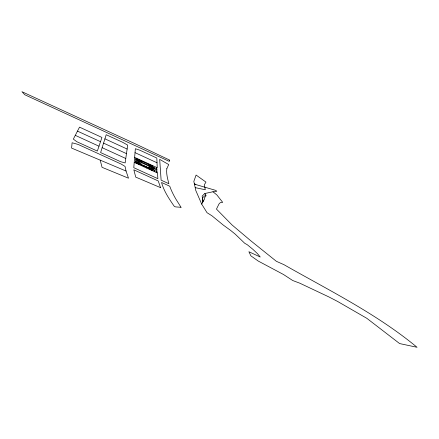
<?xml version="1.0" encoding="UTF-8"?>
<svg xmlns="http://www.w3.org/2000/svg" width="439" height="439" viewBox="0 0 439 439"><rect width="100%" height="100%" fill="white"/><g stroke="black" fill="none" stroke-linecap="round" stroke-linejoin="round"><path stroke-width="0.66" d="M149.178 169.213L149.183 168.005M148.453 168.17L148.459 167.105L153.068 169.213M148.475 165.223L148.486 164.197M146.593 168.027L146.615 166.825M143.997 166.842L144.041 165.651M141.402 165.651L141.462 164.471M140.189 164.384L140.244 163.341L135.618 161.223M140.409 160.493L140.354 161.503L135.772 159.401M138.806 164.466L138.883 163.286M138.971 161.898L139.048 160.756M135.036 152.662L135.355 148.7L139.871 150.226L156.827 158.04L157.233 167.725L134.641 157.365L135.036 152.662L157.019 162.765M136.205 163.275L136.299 162.106L156.882 171.528L156.932 172.757L156.734 167.495M134.23 162.37L157.447 172.993L157.881 178.684L133.78 167.693L134.641 157.365M125.779 158.49L125.148 162.935L120.5 161.651L100.613 152.574L106.205 134.724L122.711 142.324L127.683 145.128L125.779 158.49L102.139 147.674M98.989 146.203L101.941 137.445L79.519 127.145L73.335 139.125L76.891 141.748L97.343 151.082L98.989 146.203L75.278 135.349M204.843 193.517L212.964 191.761L216.839 194.905L222.694 202.346L220.307 202.615L218.968 204.014L216.46 209.101L232.039 224.949L250.559 240.588L276.383 261.32L283.956 264.673C329.31 290.541 376.563 313.77 417.05 347.287L399.611 343.567L366.834 318.319L337.629 301.472L329.058 297.016L299.81 283.193L292.72 280.521L283.517 274.512L258.187 261.024L250.867 255.822L248.88 251.734L260.245 257.013L257.457 253.654L252.99 249.412L247.316 244.759L244.721 243.277L235.282 234.201L230.678 230.448L223.297 225.092L211.922 215.774L207.021 212.69L201.704 204.119L204.409 199.229L204.267 198.187L206.111 195.657L204.843 193.517L202.116 196.118L203.18 201.441M205.743 195.037L202.456 197.824L202.533 202.609M212.964 191.761L215.598 191.684L216.789 191.119L215.176 190.224L194.417 184.144L193.835 181.411L196.085 175.051L205.979 182.108L204.398 184.665L205.276 189.741L195.212 187.645L194.417 184.144M126.064 171.051L71.595 148.08L72.095 142.774L78.098 144.42L121.159 164.06L125.033 166.408L126.152 171.375L128.512 178.201L102.057 167.319L100.191 160.142M77.467 131.124L100.509 141.687M103.571 143.125L126.47 153.628M141.583 162.068L153.03 167.314M141.55 162.754L149.194 166.255M104.921 138.834L127.129 149.041M194.312 183.678L195.827 184.567M201.704 204.119L195.756 190.411L195.212 187.645M154.254 167.731L154.287 168.916M154.319 170.354L154.352 171.578M151.729 166.573L151.74 167.747M151.757 169.18L151.768 170.392M149.2 165.41L149.194 166.579L156.827 170.08L156.783 168.889L149.2 165.41M141.588 161.925L141.534 163.072L136.414 160.723L136.507 159.593L141.588 161.925M135.86 158.408L135.53 162.254L153.085 170.288L153.013 166.271L135.86 158.408M166.831 168.609C166.123 173.696 167.61 178.816 168.883 183.705L161.118 180.16L159.681 159.373L168.724 164.548L166.831 168.609M169.536 160.861L169.256 161.36L24.776 94.747L21.95 91.713L135.711 144.019L169.668 160.098L169.267 160.531L169.536 160.861M181.016 207.279L175.649 206.906L174.316 206.39C169.174 198.96 163.945 191.289 161.552 182.47L169.739 186.202L170.53 188.276A555.044 87.141 31.4 0 0 175.957 199.235L181.016 207.279M160.526 187.623L135.733 177.12L133.829 169.822L158.27 180.972L160.526 187.623"/></g></svg>
